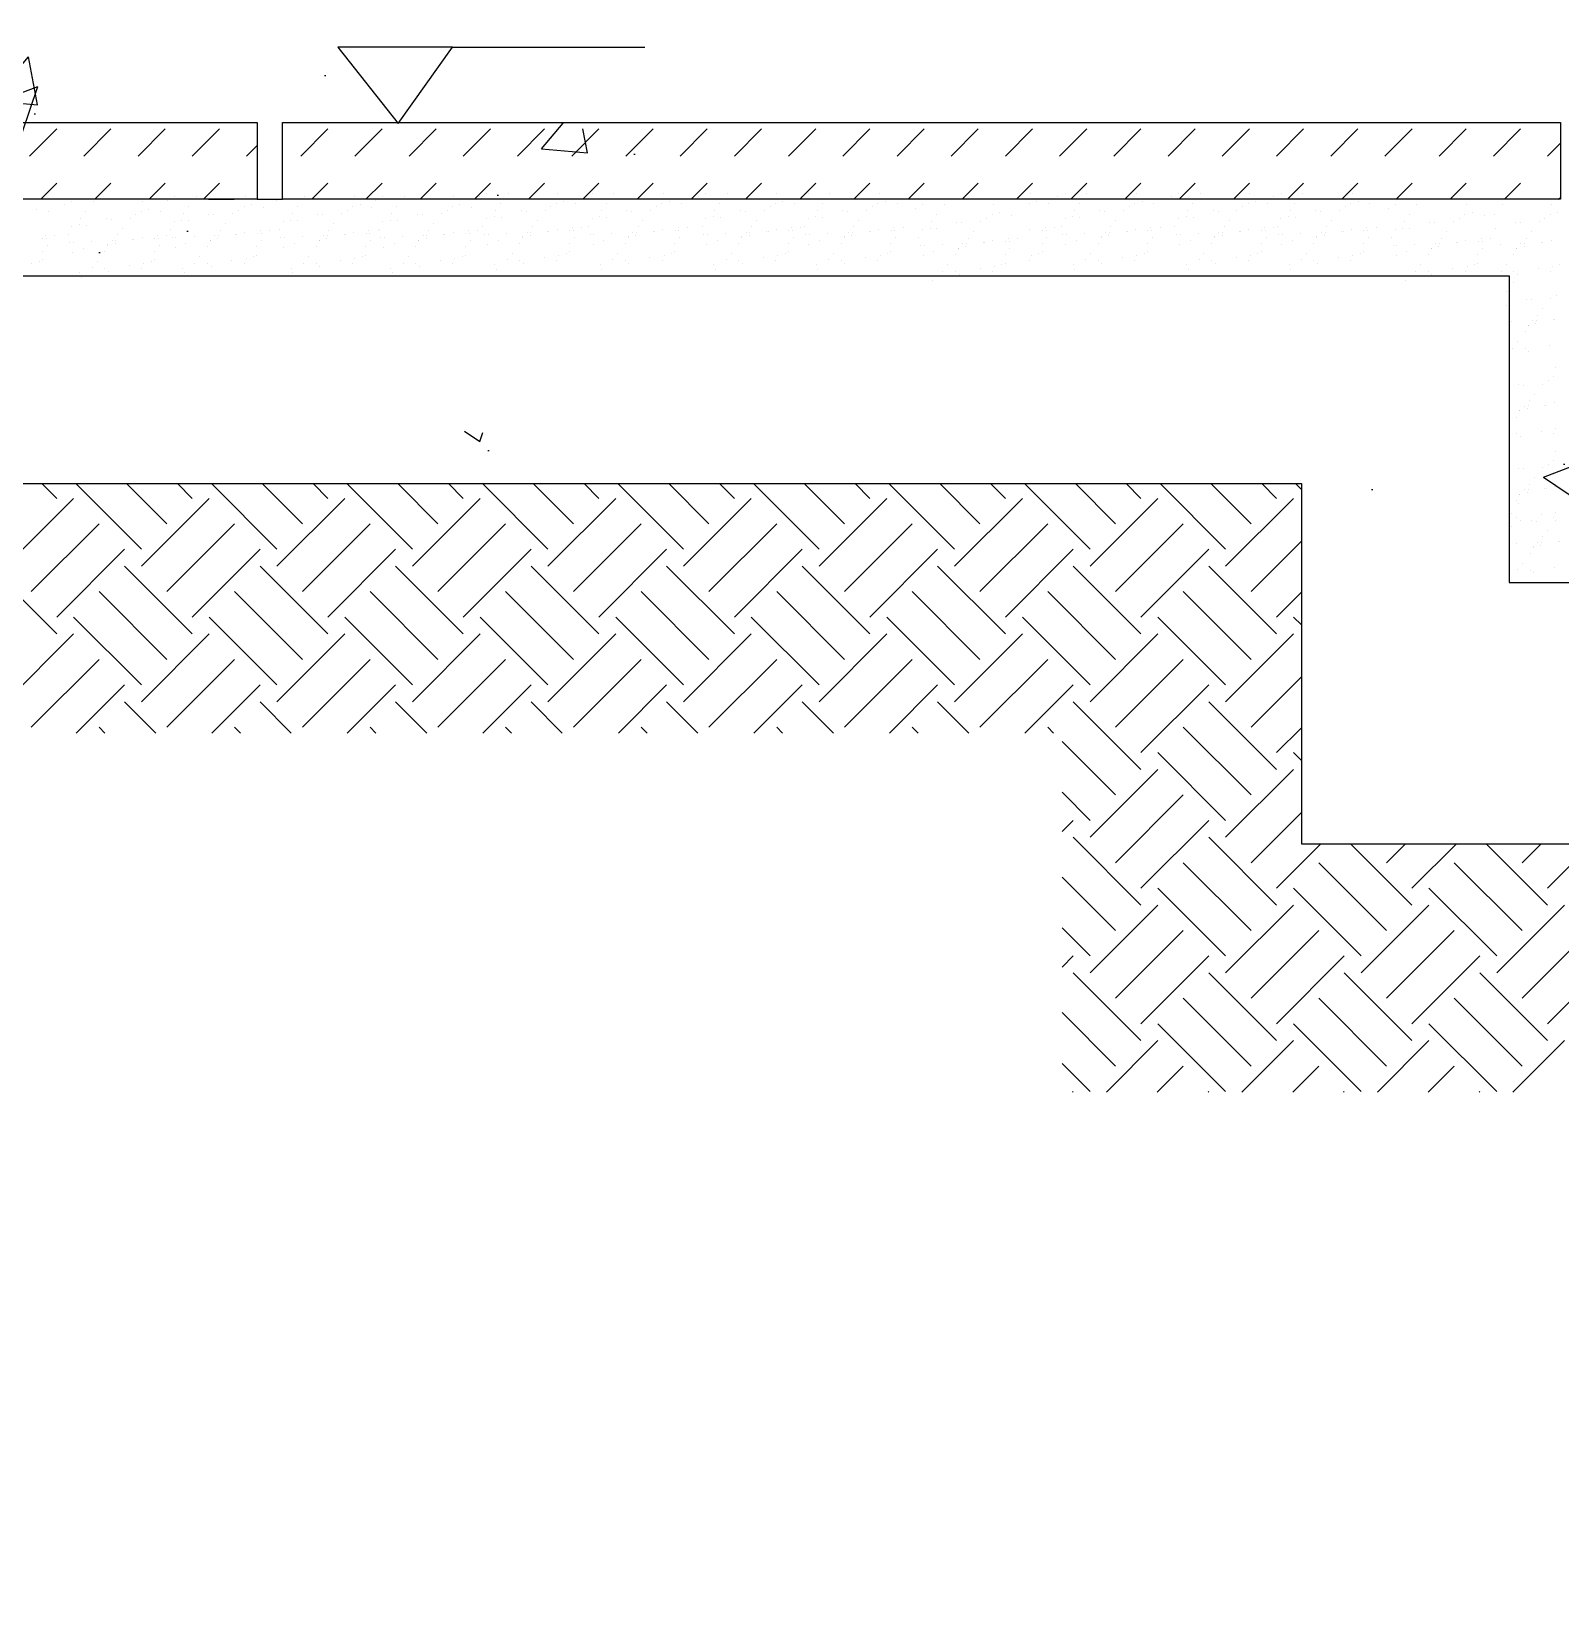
# Model space of a CAD drawing. Extents: x -5157 to -787, y -1161 to 1757.
# Drawn here: x -2744 to -2146, y -364 to 248 of the extents above; entities that cross this region are included whole.
import ezdxf

# ---------------------------------------------------------------- set-up
doc = ezdxf.new("R2010")
doc.units = 0
doc.header["$MEASUREMENT"] = 0
doc.layers.get('0').update_dxf_attribs({"linetype": 'CONTINUOUS'})
doc.layers.add('LEVEL', color=50, linetype='CONTINUOUS')
doc.layers.add('STAIR', color=140, linetype='CONTINUOUS')
pattern_1 = [(45, (-4696.673, 390.117), (2e-15, 21.2132), [15, -15])]

msp = doc.modelspace()

# ---------------------------------------------------------------- hatches: boundary and pattern name
at = {"layer": 'STAIR'}
h = msp.add_hatch(dxfattribs=at)
h.set_pattern_fill('AR-CONC', color=256, scale=30, style=0)
h.set_pattern_definition([(50, (-4696.67, 390.12), (215.178, -18.826), [22.5, -247.5]), (355, (-4696.67, 390.12), (-41.625, 225.658), [18, -198]), (100.4514, (-4678.74, 388.55), (173.553, 206.832), [19.122, -210.343]), (46.184, (-4696.67, 450.12), (320.172, -49.656), [33.75, -371.25]), (96.636, (-4670, 445.98), (280.4, 292.235), [28.683, -315.514]), (351.184, (-4696.67, 450.12), (280.399, 292.236), [27, -297]), (21, (-4666.67, 435.12), (179.072, -120.786), [22.5, -247.5]), (326, (-4666.67, 435.12), (72.995, 217.545), [18, -198]), (71.4514, (-4651.75, 425.05), (252.067, 96.759), [19.122, -210.343]), (37.5, (-4696.67, 390.12), (3.648, 99.8682), [0, -195.6, 0, -201, 0, -198.75]), (7.5, (-4696.67, 390.12), (78.921, 118.3235), [0, -114.6, 0, -191.1, 0, -75.75]), (327.5, (-4763.57, 390.12), (160.1467, -6.7665), [0, -75, 0, -234, 0, -310.5]), (317.5, (-4793.57, 390.12), (174.956, 30.0315), [0, -97.5, 0, -155.4, 0, -220.5])])
edge = h.paths.add_edge_path()
edge.add_line((-4878.66, 662.34), (-4678.66, 662.34))
edge.add_line((-4878.66, 752.34), (-4878.66, 662.34))
edge.add_line((-4878.66, 752.34), (-4398.66, 752.34))
edge.add_line((-4678.66, 662.34), (-3588.97, 71.06))
edge.add_line((-4396.07, 782.34), (-4396.07, 632.34))
edge.add_line((-4396.07, 632.34), (-4146.07, 632.34))
edge.add_line((-4146.07, 632.34), (-4146.07, 482.34))
edge.add_line((-4146.07, 482.34), (-3846.07, 482.34))
edge.add_line((-3846.07, 482.34), (-3846.07, 332.34))
edge.add_line((-3846.07, 332.34), (-3546.07, 332.34))
edge.add_line((-3546.07, 332.34), (-3546.07, 152.34))
edge.add_line((-3588.97, 71.06), (-2247.41, 71.06))
edge.add_line((-3546.07, 152.34), (-2166.07, 152.34))
edge.add_line((-2247.41, 71.06), (-2247.41, -69.79))
edge.add_line((-2166.07, 152.34), (-2166.07, 32.34))
edge.add_line((-2166.07, 32.34), (-1716.07, 32.34))
edge.add_line((-2247.41, -69.79), (-2102.81, -69.79))
edge.add_line((-2102.81, -69.79), (-1457.23, -364.35))
edge.add_line((-1716.07, 32.34), (-1716.07, -117.66))
edge.add_line((-1716.07, -117.66), (-1416.07, -117.66))
edge.add_line((-1416.07, -117.66), (-1416.07, -287.66))
edge.add_line((-1416.07, -287.66), (-813.4, -287.66))
edge.add_line((-1457.23, -364.35), (-809.25, -364.35))
edge.add_line((-809.25, -364.35), (-813.4, -287.66))
h = msp.add_hatch(dxfattribs=at)
h.set_pattern_fill('DASH', color=256, scale=120, angle=45, style=0)
h.set_pattern_definition(pattern_1)
h.paths.add_polyline_path([(-3156.07, 212.34), (-2656.07, 212.34), (-2656.07, 182.34), (-3156.07, 182.34)])
h = msp.add_hatch(dxfattribs=at)
h.set_pattern_fill('DASH', color=256, scale=120, angle=45, style=0)
h.set_pattern_definition(pattern_1)
h.paths.add_polyline_path([(-2646.07, 212.34), (-2146.07, 212.34), (-2146.07, 182.34), (-2646.07, 182.34)])

# ---------------------------------------------------------------- linework, layer by layer
at = {"color": 40, "linetype": 'BYBLOCK'}
msp.add_line((-2579.61, 241.77), (-2504.27, 241.77), dxfattribs=at)
for p, q in [((-2675.06, 182.34), (-2665.06, 182.34)), ((-2656.07, 182.34), (-2666.07, 182.34))]:
    msp.add_line(p, q)
msp.add_lwpolyline([(-2579.61, 241.77), (-2624.41, 241.77), (-2600.88, 212)], close=True, dxfattribs=at)
at = {"layer": 'LEVEL'}
for p, q in [((-3156.07, 212.34), (-2656.07, 212.34)), ((-2656.07, 212.34), (-2656.07, 182.34)), ((-2646.07, 182.34), (-2646.07, 212.34)), ((-2646.07, 212.34), (-2146.07, 212.34)), ((-2146.07, 212.34), (-2146.07, 182.34)), ((-2656.07, 182.34), (-3156.07, 182.34)), ((-2656.07, 182.34), (-2646.07, 182.34)), ((-2146.07, 182.34), (-2646.07, 182.34)), ((-3546.07, 152.34), (-2166.07, 152.34)), ((-2166.07, 152.34), (-2166.07, 32.34)), ((-3588.97, 71.06), (-2247.41, 71.06)), ((-2247.41, 71.06), (-2247.41, -69.79)), ((-2166.07, 32.34), (-1716.07, 32.34)), ((-2247.41, -69.79), (-2102.81, -69.79))]:
    msp.add_line(p, q, dxfattribs=at)
at = {"layer": 'STAIR'}
for p, q in [((-2566.14, 184.75), (-2566.14, 184.75)), ((-2557.73, 184.48), (-2557.73, 184.48)), ((-2538.34, 184.45), (-2538.34, 184.45)), ((-2524.84, 184.75), (-2524.84, 184.75)), ((-2516.43, 184.48), (-2516.43, 184.48)), ((-2497.04, 184.45), (-2497.04, 184.45)), ((-2480.4, 184.75), (-2480.4, 184.75)), ((-2472, 184.48), (-2472, 184.48)), ((-2452.61, 184.45), (-2452.61, 184.45)), ((-2440.35, 184.75), (-2440.35, 184.75)), ((-2431.94, 184.48), (-2431.94, 184.48)), ((-2412.56, 184.45), (-2412.56, 184.45)), ((-2353.33, 184.45), (-2353.33, 184.45)), ((-2339.83, 184.75), (-2339.83, 184.75)), ((-2331.42, 184.48), (-2331.42, 184.48)), ((-2312.03, 184.45), (-2312.03, 184.45)), ((-2295.39, 184.75), (-2295.39, 184.75)), ((-2286.99, 184.48), (-2286.99, 184.48)), ((-2267.6, 184.45), (-2267.6, 184.45)), ((-2255.34, 184.75), (-2255.34, 184.75)), ((-2246.93, 184.48), (-2246.93, 184.48)), ((-2227.55, 184.45), (-2227.55, 184.45)), ((-2742.2, 178.35), (-2742.2, 178.35)), ((-2731.37, 180.14), (-2731.37, 180.14)), ((-2728.53, 181.62), (-2728.53, 181.62)), ((-2720.12, 181.36), (-2720.12, 181.36)), ((-2701.33, 177.7), (-2701.33, 177.7)), ((-2700.73, 181.32), (-2700.73, 181.32)), ((-2698.4, 178.35), (-2698.4, 178.35)), ((-2691.19, 182.01), (-2691.19, 182.01)), ((-2688.35, 183.5), (-2688.35, 183.5)), ((-2682.94, 179.33), (-2682.94, 179.33)), ((-2679.94, 183.23), (-2679.94, 183.23)), ((-2663.26, 178.07), (-2663.26, 178.07)), ((-2661.15, 179.57), (-2661.15, 179.57)), ((-2660.56, 183.2), (-2660.56, 183.2)), ((-2658.22, 180.22), (-2658.22, 180.22)), ((-2653.63, 179.2), (-2653.63, 179.2)), ((-2648.64, 182.01), (-2648.64, 182.01)), ((-2645.8, 183.5), (-2645.8, 183.5)), ((-2640.38, 179.33), (-2640.38, 179.33)), ((-2637.39, 183.23), (-2637.39, 183.23)), ((-2620.71, 178.07), (-2620.71, 178.07)), ((-2618.6, 179.57), (-2618.6, 179.57)), ((-2618, 183.2), (-2618, 183.2)), ((-2615.67, 180.22), (-2615.67, 180.22)), ((-2611.08, 179.2), (-2611.08, 179.2)), ((-2609.65, 182.01), (-2609.65, 182.01)), ((-2606.81, 183.5), (-2606.81, 183.5)), ((-2601.4, 179.33), (-2601.4, 179.33)), ((-2598.4, 183.23), (-2598.4, 183.23)), ((-2581.72, 178.07), (-2581.72, 178.07)), ((-2579.61, 179.57), (-2579.61, 179.57)), ((-2579.02, 183.2), (-2579.02, 183.2)), ((-2576.68, 180.22), (-2576.68, 180.22)), ((-2572.09, 179.2), (-2572.09, 179.2)), ((-2568.98, 183.26), (-2568.98, 183.26)), ((-2562.64, 178.08), (-2562.64, 178.08)), ((-2560.72, 180.58), (-2560.72, 180.58)), ((-2552.7, 177.77), (-2552.7, 177.77)), ((-2543.35, 177.93), (-2543.35, 177.93)), ((-2541.05, 179.32), (-2541.05, 179.32)), ((-2538.94, 180.82), (-2538.94, 180.82)), ((-2536.01, 181.47), (-2536.01, 181.47)), ((-2531.42, 180.46), (-2531.42, 180.46)), ((-2527.68, 183.26), (-2527.68, 183.26)), ((-2521.34, 178.08), (-2521.34, 178.08)), ((-2519.42, 180.58), (-2519.42, 180.58)), ((-2511.4, 177.77), (-2511.4, 177.77)), ((-2502.04, 177.93), (-2502.04, 177.93)), ((-2499.75, 179.32), (-2499.75, 179.32)), ((-2497.63, 180.82), (-2497.63, 180.82)), ((-2494.7, 181.47), (-2494.7, 181.47)), ((-2490.11, 180.46), (-2490.11, 180.46)), ((-2483.24, 183.26), (-2483.24, 183.26)), ((-2476.91, 178.08), (-2476.91, 178.08)), ((-2474.99, 180.58), (-2474.99, 180.58)), ((-2466.97, 177.77), (-2466.97, 177.77)), ((-2457.61, 177.93), (-2457.61, 177.93)), ((-2455.31, 179.32), (-2455.31, 179.32)), ((-2453.2, 180.82), (-2453.2, 180.82)), ((-2450.27, 181.47), (-2450.27, 181.47)), ((-2445.68, 180.46), (-2445.68, 180.46)), ((-2443.19, 183.26), (-2443.19, 183.26)), ((-2436.86, 178.08), (-2436.86, 178.08)), ((-2434.94, 180.58), (-2434.94, 180.58)), ((-2426.92, 177.77), (-2426.92, 177.77)), ((-2417.56, 177.93), (-2417.56, 177.93)), ((-2415.26, 179.32), (-2415.26, 179.32)), ((-2413.15, 180.82), (-2413.15, 180.82)), ((-2410.22, 181.47), (-2410.22, 181.47)), ((-2405.63, 180.46), (-2405.63, 180.46)), ((-2398.45, 178.89), (-2398.45, 178.89)), ((-2395.61, 180.37), (-2395.61, 180.37)), ((-2387.2, 180.11), (-2387.2, 180.11)), ((-2367.82, 180.07), (-2367.82, 180.07)), ((-2353.93, 180.82), (-2353.93, 180.82)), ((-2351, 181.47), (-2351, 181.47)), ((-2346.41, 180.46), (-2346.41, 180.46)), ((-2342.67, 183.26), (-2342.67, 183.26)), ((-2336.33, 178.08), (-2336.33, 178.08)), ((-2334.41, 180.58), (-2334.41, 180.58)), ((-2326.39, 177.77), (-2326.39, 177.77)), ((-2317.04, 177.93), (-2317.04, 177.93)), ((-2314.74, 179.32), (-2314.74, 179.32)), ((-2312.62, 180.82), (-2312.62, 180.82)), ((-2309.69, 181.47), (-2309.69, 181.47)), ((-2305.1, 180.46), (-2305.1, 180.46)), ((-2298.23, 183.26), (-2298.23, 183.26)), ((-2291.9, 178.08), (-2291.9, 178.08)), ((-2289.98, 180.58), (-2289.98, 180.58)), ((-2281.96, 177.77), (-2281.96, 177.77)), ((-2272.6, 177.93), (-2272.6, 177.93)), ((-2270.3, 179.32), (-2270.3, 179.32)), ((-2268.19, 180.82), (-2268.19, 180.82)), ((-2265.26, 181.47), (-2265.26, 181.47)), ((-2260.67, 180.46), (-2260.67, 180.46)), ((-2258.18, 183.26), (-2258.18, 183.26)), ((-2251.85, 178.08), (-2251.85, 178.08)), ((-2249.93, 180.58), (-2249.93, 180.58)), ((-2241.91, 177.77), (-2241.91, 177.77)), ((-2232.55, 177.93), (-2232.55, 177.93)), ((-2230.25, 179.32), (-2230.25, 179.32)), ((-2228.14, 180.82), (-2228.14, 180.82)), ((-2225.21, 181.47), (-2225.21, 181.47)), ((-2220.62, 180.46), (-2220.62, 180.46)), ((-2213.44, 178.89), (-2213.44, 178.89)), ((-2210.6, 180.37), (-2210.6, 180.37)), ((-2202.19, 180.11), (-2202.19, 180.11)), ((-2182.81, 180.07), (-2182.81, 180.07)), ((-2168.79, 180.11), (-2168.79, 180.11)), ((-2149.4, 180.07), (-2149.4, 180.07)), ((-2737.61, 177.33), (-2737.61, 177.33)), ((-2728.56, 171.66), (-2728.56, 171.66)), ((-2725.64, 172.31), (-2725.64, 172.31)), ((-2725.03, 174.96), (-2725.03, 174.96)), ((-2723.11, 177.45), (-2723.11, 177.45)), ((-2722.93, 172.23), (-2722.93, 172.23)), ((-2715.09, 174.64), (-2715.09, 174.64)), ((-2713.15, 174.44), (-2713.15, 174.44)), ((-2705.74, 174.8), (-2705.74, 174.8)), ((-2703.44, 176.19), (-2703.44, 176.19)), ((-2693.8, 177.33), (-2693.8, 177.33)), ((-2688.39, 173.53), (-2688.39, 173.53)), ((-2685.46, 174.18), (-2685.46, 174.18)), ((-2684.86, 176.83), (-2684.86, 176.83)), ((-2682.75, 174.11), (-2682.75, 174.11)), ((-2674.92, 176.52), (-2674.92, 176.52)), ((-2672.98, 176.31), (-2672.98, 176.31)), ((-2668.56, 172.77), (-2668.56, 172.77)), ((-2665.56, 176.68), (-2665.56, 176.68)), ((-2645.84, 173.53), (-2645.84, 173.53)), ((-2642.91, 174.18), (-2642.91, 174.18)), ((-2642.3, 176.83), (-2642.3, 176.83)), ((-2640.2, 174.11), (-2640.2, 174.11)), ((-2632.36, 176.52), (-2632.36, 176.52)), ((-2630.42, 176.31), (-2630.42, 176.31)), ((-2626, 172.77), (-2626, 172.77)), ((-2623.01, 176.68), (-2623.01, 176.68)), ((-2606.85, 173.53), (-2606.85, 173.53)), ((-2603.92, 174.18), (-2603.92, 174.18)), ((-2603.32, 176.83), (-2603.32, 176.83)), ((-2601.21, 174.11), (-2601.21, 174.11)), ((-2593.38, 176.52), (-2593.38, 176.52)), ((-2591.44, 176.31), (-2591.44, 176.31)), ((-2587.02, 172.77), (-2587.02, 172.77)), ((-2584.02, 176.68), (-2584.02, 176.68)), ((-2567.65, 171.56), (-2567.65, 171.56)), ((-2566.17, 174.78), (-2566.17, 174.78)), ((-2563.25, 175.43), (-2563.25, 175.43)), ((-2560.54, 175.36), (-2560.54, 175.36)), ((-2550.76, 177.56), (-2550.76, 177.56)), ((-2548.26, 171.52), (-2548.26, 171.52)), ((-2546.34, 174.02), (-2546.34, 174.02)), ((-2526.34, 171.56), (-2526.34, 171.56)), ((-2524.87, 174.78), (-2524.87, 174.78)), ((-2521.94, 175.43), (-2521.94, 175.43)), ((-2519.23, 175.36), (-2519.23, 175.36)), ((-2509.46, 177.56), (-2509.46, 177.56)), ((-2506.96, 171.52), (-2506.96, 171.52)), ((-2505.04, 174.02), (-2505.04, 174.02)), ((-2481.91, 171.56), (-2481.91, 171.56)), ((-2480.44, 174.78), (-2480.44, 174.78)), ((-2477.51, 175.43), (-2477.51, 175.43)), ((-2474.8, 175.36), (-2474.8, 175.36)), ((-2465.03, 177.56), (-2465.03, 177.56)), ((-2462.53, 171.52), (-2462.53, 171.52)), ((-2460.61, 174.02), (-2460.61, 174.02)), ((-2441.86, 171.56), (-2441.86, 171.56)), ((-2440.39, 174.78), (-2440.39, 174.78)), ((-2437.46, 175.43), (-2437.46, 175.43)), ((-2434.75, 175.36), (-2434.75, 175.36)), ((-2424.98, 177.56), (-2424.98, 177.56)), ((-2422.48, 171.52), (-2422.48, 171.52)), ((-2420.56, 174.02), (-2420.56, 174.02)), ((-2392.12, 173.7), (-2392.12, 173.7)), ((-2390.2, 176.2), (-2390.2, 176.2)), ((-2382.18, 173.39), (-2382.18, 173.39)), ((-2380.24, 173.18), (-2380.24, 173.18)), ((-2372.82, 173.55), (-2372.82, 173.55)), ((-2370.52, 174.94), (-2370.52, 174.94)), ((-2368.41, 176.45), (-2368.41, 176.45)), ((-2365.48, 177.1), (-2365.48, 177.1)), ((-2360.89, 176.08), (-2360.89, 176.08)), ((-2341.33, 171.56), (-2341.33, 171.56)), ((-2339.86, 174.78), (-2339.86, 174.78)), ((-2336.93, 175.43), (-2336.93, 175.43)), ((-2334.22, 175.36), (-2334.22, 175.36)), ((-2324.45, 177.56), (-2324.45, 177.56)), ((-2321.95, 171.52), (-2321.95, 171.52)), ((-2320.03, 174.02), (-2320.03, 174.02)), ((-2296.9, 171.56), (-2296.9, 171.56)), ((-2295.43, 174.78), (-2295.43, 174.78)), ((-2292.5, 175.43), (-2292.5, 175.43)), ((-2289.79, 175.36), (-2289.79, 175.36)), ((-2280.02, 177.56), (-2280.02, 177.56)), ((-2277.52, 171.52), (-2277.52, 171.52)), ((-2275.6, 174.02), (-2275.6, 174.02)), ((-2256.85, 171.56), (-2256.85, 171.56)), ((-2255.38, 174.78), (-2255.38, 174.78)), ((-2252.45, 175.43), (-2252.45, 175.43)), ((-2249.74, 175.36), (-2249.74, 175.36)), ((-2239.97, 177.56), (-2239.97, 177.56)), ((-2237.47, 171.52), (-2237.47, 171.52)), ((-2235.55, 174.02), (-2235.55, 174.02)), ((-2207.11, 173.7), (-2207.11, 173.7)), ((-2205.19, 176.2), (-2205.19, 176.2)), ((-2197.17, 173.39), (-2197.17, 173.39)), ((-2195.23, 173.18), (-2195.23, 173.18)), ((-2187.81, 173.55), (-2187.81, 173.55)), ((-2185.51, 174.94), (-2185.51, 174.94)), ((-2183.4, 176.45), (-2183.4, 176.45)), ((-2180.47, 177.1), (-2180.47, 177.1)), ((-2175.88, 176.08), (-2175.88, 176.08)), ((-2171.78, 176.2), (-2171.78, 176.2)), ((-2163.76, 173.39), (-2163.76, 173.39)), ((-2161.82, 173.18), (-2161.82, 173.18)), ((-2154.41, 173.55), (-2154.41, 173.55)), ((-2152.11, 174.94), (-2152.11, 174.94)), ((-2150, 176.45), (-2150, 176.45)), ((-2147.07, 177.1), (-2147.07, 177.1)), ((-2739.94, 166.95), (-2739.94, 166.95)), ((-2738.8, 168.29), (-2738.8, 168.29)), ((-2738.44, 167.02), (-2738.44, 167.02)), ((-2735.16, 168.24), (-2735.16, 168.24)), ((-2730.03, 168.43), (-2730.03, 168.43)), ((-2729.47, 165.5), (-2729.47, 165.5)), ((-2727.97, 165.56), (-2727.97, 165.56)), ((-2720.89, 165.87), (-2720.89, 165.87)), ((-2712.8, 166.23), (-2712.8, 166.23)), ((-2711.3, 166.29), (-2711.3, 166.29)), ((-2710.65, 168.4), (-2710.65, 168.4)), ((-2708.73, 170.9), (-2708.73, 170.9)), ((-2704.71, 166.53), (-2704.71, 166.53)), ((-2704.23, 166.6), (-2704.23, 166.6)), ((-2701.04, 167.45), (-2701.04, 167.45)), ((-2696.14, 166.95), (-2696.14, 166.95)), ((-2695, 168.29), (-2695, 168.29)), ((-2694.64, 167.02), (-2694.64, 167.02)), ((-2691.36, 168.24), (-2691.36, 168.24)), ((-2689.86, 170.31), (-2689.86, 170.31)), ((-2689.29, 167.37), (-2689.29, 167.37)), ((-2687.79, 167.44), (-2687.79, 167.44)), ((-2680.72, 167.75), (-2680.72, 167.75)), ((-2674.34, 166.34), (-2674.34, 166.34)), ((-2674.31, 166.2), (-2674.31, 166.2)), ((-2672.63, 168.1), (-2672.63, 168.1)), ((-2671.41, 166.99), (-2671.41, 166.99)), ((-2671.13, 168.17), (-2671.13, 168.17)), ((-2670.47, 170.27), (-2670.47, 170.27)), ((-2664.54, 168.4), (-2664.54, 168.4)), ((-2664.05, 168.48), (-2664.05, 168.48)), ((-2660.87, 169.32), (-2660.87, 169.32)), ((-2655.96, 168.83), (-2655.96, 168.83)), ((-2654.82, 170.16), (-2654.82, 170.16)), ((-2654.46, 168.89), (-2654.46, 168.89)), ((-2654.18, 166.21), (-2654.18, 166.21)), ((-2651.18, 170.12), (-2651.18, 170.12)), ((-2647.31, 170.31), (-2647.31, 170.31)), ((-2646.74, 167.37), (-2646.74, 167.37)), ((-2645.24, 167.44), (-2645.24, 167.44)), ((-2638.17, 167.75), (-2638.17, 167.75)), ((-2631.79, 166.34), (-2631.79, 166.34)), ((-2631.76, 166.2), (-2631.76, 166.2)), ((-2630.07, 168.1), (-2630.07, 168.1)), ((-2628.86, 166.99), (-2628.86, 166.99)), ((-2628.57, 168.17), (-2628.57, 168.17)), ((-2627.92, 170.27), (-2627.92, 170.27)), ((-2621.98, 168.4), (-2621.98, 168.4)), ((-2621.5, 168.48), (-2621.5, 168.48)), ((-2618.31, 169.32), (-2618.31, 169.32)), ((-2613.41, 168.83), (-2613.41, 168.83)), ((-2612.27, 170.16), (-2612.27, 170.16)), ((-2611.91, 168.89), (-2611.91, 168.89)), ((-2611.62, 166.21), (-2611.62, 166.21)), ((-2608.63, 170.12), (-2608.63, 170.12)), ((-2608.32, 170.31), (-2608.32, 170.31)), ((-2607.75, 167.37), (-2607.75, 167.37)), ((-2606.25, 167.44), (-2606.25, 167.44)), ((-2599.18, 167.75), (-2599.18, 167.75)), ((-2592.8, 166.34), (-2592.8, 166.34)), ((-2592.77, 166.2), (-2592.77, 166.2)), ((-2591.09, 168.1), (-2591.09, 168.1)), ((-2589.87, 166.99), (-2589.87, 166.99)), ((-2589.59, 168.17), (-2589.59, 168.17)), ((-2588.94, 170.27), (-2588.94, 170.27)), ((-2583, 168.4), (-2583, 168.4)), ((-2582.52, 168.48), (-2582.52, 168.48)), ((-2579.33, 169.32), (-2579.33, 169.32)), ((-2574.42, 168.83), (-2574.42, 168.83)), ((-2573.28, 170.16), (-2573.28, 170.16)), ((-2572.93, 168.89), (-2572.93, 168.89)), ((-2572.64, 166.21), (-2572.64, 166.21)), ((-2569.64, 170.12), (-2569.64, 170.12)), ((-2567.08, 168.62), (-2567.08, 168.62)), ((-2565.58, 168.69), (-2565.58, 168.69)), ((-2561.73, 166.31), (-2561.73, 166.31)), ((-2558.5, 169), (-2558.5, 169)), ((-2552.12, 167.59), (-2552.12, 167.59)), ((-2552.09, 167.45), (-2552.09, 167.45)), ((-2550.41, 169.35), (-2550.41, 169.35)), ((-2549.19, 168.24), (-2549.19, 168.24)), ((-2548.91, 169.42), (-2548.91, 169.42)), ((-2542.32, 169.65), (-2542.32, 169.65)), ((-2541.84, 169.73), (-2541.84, 169.73)), ((-2538.65, 170.57), (-2538.65, 170.57)), ((-2533.75, 170.08), (-2533.75, 170.08)), ((-2532.61, 171.41), (-2532.61, 171.41)), ((-2532.25, 170.15), (-2532.25, 170.15)), ((-2531.96, 167.46), (-2531.96, 167.46)), ((-2528.97, 171.37), (-2528.97, 171.37)), ((-2525.77, 168.62), (-2525.77, 168.62)), ((-2524.28, 168.69), (-2524.28, 168.69)), ((-2520.42, 166.31), (-2520.42, 166.31)), ((-2517.2, 169), (-2517.2, 169)), ((-2510.82, 167.59), (-2510.82, 167.59)), ((-2510.79, 167.45), (-2510.79, 167.45)), ((-2509.11, 169.35), (-2509.11, 169.35)), ((-2507.89, 168.24), (-2507.89, 168.24)), ((-2507.61, 169.42), (-2507.61, 169.42)), ((-2501.02, 169.65), (-2501.02, 169.65)), ((-2500.54, 169.73), (-2500.54, 169.73)), ((-2497.35, 170.57), (-2497.35, 170.57)), ((-2492.45, 170.08), (-2492.45, 170.08)), ((-2491.3, 171.41), (-2491.3, 171.41)), ((-2490.95, 170.15), (-2490.95, 170.15)), ((-2490.66, 167.46), (-2490.66, 167.46)), ((-2487.66, 171.37), (-2487.66, 171.37)), ((-2481.34, 168.62), (-2481.34, 168.62)), ((-2479.84, 168.69), (-2479.84, 168.69)), ((-2475.99, 166.31), (-2475.99, 166.31)), ((-2472.77, 169), (-2472.77, 169)), ((-2466.39, 167.59), (-2466.39, 167.59)), ((-2466.36, 167.45), (-2466.36, 167.45)), ((-2464.68, 169.35), (-2464.68, 169.35)), ((-2463.46, 168.24), (-2463.46, 168.24)), ((-2463.18, 169.42), (-2463.18, 169.42)), ((-2456.59, 169.65), (-2456.59, 169.65)), ((-2456.11, 169.73), (-2456.11, 169.73)), ((-2452.92, 170.57), (-2452.92, 170.57)), ((-2448.01, 170.08), (-2448.01, 170.08)), ((-2446.87, 171.41), (-2446.87, 171.41)), ((-2446.52, 170.15), (-2446.52, 170.15)), ((-2446.23, 167.46), (-2446.23, 167.46)), ((-2443.23, 171.37), (-2443.23, 171.37)), ((-2441.29, 168.62), (-2441.29, 168.62)), ((-2439.79, 168.69), (-2439.79, 168.69)), ((-2435.94, 166.31), (-2435.94, 166.31)), ((-2432.72, 169), (-2432.72, 169)), ((-2426.34, 167.59), (-2426.34, 167.59)), ((-2426.31, 167.45), (-2426.31, 167.45)), ((-2424.63, 169.35), (-2424.63, 169.35)), ((-2423.41, 168.24), (-2423.41, 168.24)), ((-2423.13, 169.42), (-2423.13, 169.42)), ((-2416.54, 169.65), (-2416.54, 169.65)), ((-2416.06, 169.73), (-2416.06, 169.73)), ((-2412.87, 170.57), (-2412.87, 170.57)), ((-2407.96, 170.08), (-2407.96, 170.08)), ((-2406.82, 171.41), (-2406.82, 171.41)), ((-2406.47, 170.15), (-2406.47, 170.15)), ((-2406.18, 167.46), (-2406.18, 167.46)), ((-2403.18, 171.37), (-2403.18, 171.37)), ((-2397.12, 167.18), (-2397.12, 167.18)), ((-2395.65, 170.41), (-2395.65, 170.41)), ((-2392.72, 171.06), (-2392.72, 171.06)), ((-2390.01, 170.98), (-2390.01, 170.98)), ((-2377.73, 167.15), (-2377.73, 167.15)), ((-2375.82, 169.65), (-2375.82, 169.65)), ((-2371.31, 165.35), (-2371.31, 165.35)), ((-2368.13, 166.2), (-2368.13, 166.2)), ((-2363.22, 165.7), (-2363.22, 165.7)), ((-2362.08, 167.04), (-2362.08, 167.04)), ((-2361.72, 165.77), (-2361.72, 165.77)), ((-2358.44, 166.99), (-2358.44, 166.99)), ((-2353.64, 170.57), (-2353.64, 170.57)), ((-2348.74, 170.08), (-2348.74, 170.08)), ((-2347.6, 171.41), (-2347.6, 171.41)), ((-2347.24, 170.15), (-2347.24, 170.15)), ((-2346.95, 167.46), (-2346.95, 167.46)), ((-2343.96, 171.37), (-2343.96, 171.37)), ((-2340.76, 168.62), (-2340.76, 168.62)), ((-2339.27, 168.69), (-2339.27, 168.69)), ((-2335.41, 166.31), (-2335.41, 166.31)), ((-2332.19, 169), (-2332.19, 169)), ((-2325.81, 167.59), (-2325.81, 167.59)), ((-2325.78, 167.45), (-2325.78, 167.45)), ((-2324.1, 169.35), (-2324.1, 169.35)), ((-2322.88, 168.24), (-2322.88, 168.24)), ((-2322.6, 169.42), (-2322.6, 169.42)), ((-2316.01, 169.65), (-2316.01, 169.65)), ((-2315.53, 169.73), (-2315.53, 169.73)), ((-2312.34, 170.57), (-2312.34, 170.57)), ((-2307.44, 170.08), (-2307.44, 170.08)), ((-2306.29, 171.41), (-2306.29, 171.41)), ((-2305.94, 170.15), (-2305.94, 170.15)), ((-2305.65, 167.46), (-2305.65, 167.46)), ((-2302.65, 171.37), (-2302.65, 171.37)), ((-2296.33, 168.62), (-2296.33, 168.62)), ((-2294.83, 168.69), (-2294.83, 168.69)), ((-2290.98, 166.31), (-2290.98, 166.31)), ((-2287.76, 169), (-2287.76, 169)), ((-2281.38, 167.59), (-2281.38, 167.59)), ((-2281.35, 167.45), (-2281.35, 167.45)), ((-2279.67, 169.35), (-2279.67, 169.35)), ((-2278.45, 168.24), (-2278.45, 168.24)), ((-2278.17, 169.42), (-2278.17, 169.42)), ((-2271.58, 169.65), (-2271.58, 169.65)), ((-2271.1, 169.73), (-2271.1, 169.73)), ((-2267.91, 170.57), (-2267.91, 170.57)), ((-2263, 170.08), (-2263, 170.08)), ((-2261.86, 171.41), (-2261.86, 171.41)), ((-2261.51, 170.15), (-2261.51, 170.15)), ((-2261.22, 167.46), (-2261.22, 167.46)), ((-2258.22, 171.37), (-2258.22, 171.37)), ((-2256.28, 168.62), (-2256.28, 168.62)), ((-2254.78, 168.69), (-2254.78, 168.69)), ((-2250.93, 166.31), (-2250.93, 166.31)), ((-2247.71, 169), (-2247.71, 169)), ((-2241.33, 167.59), (-2241.33, 167.59)), ((-2241.3, 167.45), (-2241.3, 167.45)), ((-2239.62, 169.35), (-2239.62, 169.35)), ((-2238.4, 168.24), (-2238.4, 168.24)), ((-2238.12, 169.42), (-2238.12, 169.42)), ((-2231.53, 169.65), (-2231.53, 169.65)), ((-2231.05, 169.73), (-2231.05, 169.73)), ((-2227.86, 170.57), (-2227.86, 170.57)), ((-2222.95, 170.08), (-2222.95, 170.08)), ((-2221.81, 171.41), (-2221.81, 171.41)), ((-2221.46, 170.15), (-2221.46, 170.15)), ((-2221.17, 167.46), (-2221.17, 167.46)), ((-2218.17, 171.37), (-2218.17, 171.37)), ((-2212.11, 167.18), (-2212.11, 167.18)), ((-2210.64, 170.41), (-2210.64, 170.41)), ((-2207.71, 171.06), (-2207.71, 171.06)), ((-2205, 170.98), (-2205, 170.98)), ((-2192.73, 167.15), (-2192.73, 167.15)), ((-2190.81, 169.65), (-2190.81, 169.65)), ((-2186.31, 165.35), (-2186.31, 165.35)), ((-2183.12, 166.2), (-2183.12, 166.2)), ((-2178.21, 165.7), (-2178.21, 165.7)), ((-2177.07, 167.04), (-2177.07, 167.04)), ((-2176.71, 165.77), (-2176.71, 165.77)), ((-2173.43, 166.99), (-2173.43, 166.99)), ((-2171.6, 170.98), (-2171.6, 170.98)), ((-2159.32, 167.15), (-2159.32, 167.15)), ((-2157.4, 169.65), (-2157.4, 169.65)), ((-2152.9, 165.35), (-2152.9, 165.35)), ((-2149.71, 166.2), (-2149.71, 166.2)), ((-2740.07, 161.84), (-2740.07, 161.84)), ((-2738.16, 164.34), (-2738.16, 164.34)), ((-2728.28, 161.41), (-2728.28, 161.41)), ((-2724.12, 163.19), (-2724.12, 163.19)), ((-2715.65, 161.88), (-2715.65, 161.88)), ((-2714.51, 164.46), (-2714.51, 164.46)), ((-2714.48, 164.32), (-2714.48, 164.32)), ((-2711.58, 165.11), (-2711.58, 165.11)), ((-2696.27, 161.84), (-2696.27, 161.84)), ((-2694.35, 164.34), (-2694.35, 164.34)), ((-2688.1, 163.28), (-2688.1, 163.28)), ((-2683.94, 165.06), (-2683.94, 165.06)), ((-2678.47, 159.85), (-2678.47, 159.85)), ((-2675.48, 163.75), (-2675.48, 163.75)), ((-2657.36, 159.79), (-2657.36, 159.79)), ((-2656.09, 163.71), (-2656.09, 163.71)), ((-2656.09, 160.5), (-2656.09, 160.5)), ((-2645.55, 163.28), (-2645.55, 163.28)), ((-2641.39, 165.06), (-2641.39, 165.06)), ((-2635.92, 159.85), (-2635.92, 159.85)), ((-2632.93, 163.75), (-2632.93, 163.75)), ((-2614.81, 159.79), (-2614.81, 159.79)), ((-2613.54, 163.71), (-2613.54, 163.71)), ((-2613.54, 160.5), (-2613.54, 160.5)), ((-2606.57, 163.28), (-2606.57, 163.28)), ((-2602.4, 165.06), (-2602.4, 165.06)), ((-2596.94, 159.85), (-2596.94, 159.85)), ((-2593.94, 163.75), (-2593.94, 163.75)), ((-2575.82, 159.79), (-2575.82, 159.79)), ((-2574.55, 163.71), (-2574.55, 163.71)), ((-2574.55, 160.5), (-2574.55, 160.5)), ((-2565.89, 164.53), (-2565.89, 164.53)), ((-2556.26, 161.1), (-2556.26, 161.1)), ((-2553.26, 165), (-2553.26, 165)), ((-2543.65, 159.54), (-2543.65, 159.54)), ((-2538.07, 160.39), (-2538.07, 160.39)), ((-2535.14, 161.04), (-2535.14, 161.04)), ((-2533.88, 164.97), (-2533.88, 164.97)), ((-2533.88, 161.75), (-2533.88, 161.75)), ((-2524.59, 164.53), (-2524.59, 164.53)), ((-2514.96, 161.1), (-2514.96, 161.1)), ((-2511.96, 165), (-2511.96, 165)), ((-2502.35, 159.54), (-2502.35, 159.54)), ((-2496.77, 160.39), (-2496.77, 160.39)), ((-2493.84, 161.04), (-2493.84, 161.04)), ((-2492.58, 164.97), (-2492.58, 164.97)), ((-2492.58, 161.75), (-2492.58, 161.75)), ((-2480.16, 164.53), (-2480.16, 164.53)), ((-2470.53, 161.1), (-2470.53, 161.1)), ((-2467.53, 165), (-2467.53, 165)), ((-2457.92, 159.54), (-2457.92, 159.54)), ((-2452.34, 160.39), (-2452.34, 160.39)), ((-2449.41, 161.04), (-2449.41, 161.04)), ((-2448.14, 164.97), (-2448.14, 164.97)), ((-2448.14, 161.75), (-2448.14, 161.75)), ((-2440.11, 164.53), (-2440.11, 164.53)), ((-2430.47, 161.1), (-2430.47, 161.1)), ((-2427.48, 165), (-2427.48, 165)), ((-2417.87, 159.54), (-2417.87, 159.54)), ((-2412.29, 160.39), (-2412.29, 160.39)), ((-2409.36, 161.04), (-2409.36, 161.04)), ((-2408.09, 164.97), (-2408.09, 164.97)), ((-2408.09, 161.75), (-2408.09, 161.75)), ((-2396.55, 164.25), (-2396.55, 164.25)), ((-2395.36, 160.16), (-2395.36, 160.16)), ((-2395.05, 164.31), (-2395.05, 164.31)), ((-2391.2, 161.94), (-2391.2, 161.94)), ((-2387.98, 164.62), (-2387.98, 164.62)), ((-2382.74, 160.63), (-2382.74, 160.63)), ((-2381.6, 163.21), (-2381.6, 163.21)), ((-2381.57, 163.07), (-2381.57, 163.07)), ((-2379.89, 164.98), (-2379.89, 164.98)), ((-2378.67, 163.86), (-2378.67, 163.86)), ((-2378.39, 165.04), (-2378.39, 165.04)), ((-2371.8, 165.28), (-2371.8, 165.28)), ((-2363.35, 160.59), (-2363.35, 160.59)), ((-2361.44, 163.09), (-2361.44, 163.09)), ((-2353.06, 160.39), (-2353.06, 160.39)), ((-2350.13, 161.04), (-2350.13, 161.04)), ((-2348.87, 164.97), (-2348.87, 164.97)), ((-2348.87, 161.75), (-2348.87, 161.75)), ((-2339.58, 164.53), (-2339.58, 164.53)), ((-2329.95, 161.1), (-2329.95, 161.1)), ((-2326.95, 165), (-2326.95, 165)), ((-2317.34, 159.54), (-2317.34, 159.54)), ((-2311.76, 160.39), (-2311.76, 160.39)), ((-2308.83, 161.04), (-2308.83, 161.04)), ((-2307.57, 164.97), (-2307.57, 164.97)), ((-2307.57, 161.75), (-2307.57, 161.75)), ((-2295.15, 164.53), (-2295.15, 164.53)), ((-2285.52, 161.1), (-2285.52, 161.1)), ((-2282.52, 165), (-2282.52, 165)), ((-2272.91, 159.54), (-2272.91, 159.54)), ((-2267.33, 160.39), (-2267.33, 160.39)), ((-2264.4, 161.04), (-2264.4, 161.04)), ((-2263.14, 164.97), (-2263.14, 164.97)), ((-2263.14, 161.75), (-2263.14, 161.75)), ((-2255.1, 164.53), (-2255.1, 164.53)), ((-2245.47, 161.1), (-2245.47, 161.1)), ((-2242.47, 165), (-2242.47, 165)), ((-2232.86, 159.54), (-2232.86, 159.54)), ((-2227.28, 160.39), (-2227.28, 160.39)), ((-2224.35, 161.04), (-2224.35, 161.04)), ((-2223.08, 164.97), (-2223.08, 164.97)), ((-2223.08, 161.75), (-2223.08, 161.75)), ((-2211.54, 164.25), (-2211.54, 164.25)), ((-2210.35, 160.16), (-2210.35, 160.16)), ((-2210.04, 164.31), (-2210.04, 164.31)), ((-2206.19, 161.94), (-2206.19, 161.94)), ((-2202.97, 164.62), (-2202.97, 164.62)), ((-2197.73, 160.63), (-2197.73, 160.63)), ((-2196.59, 163.21), (-2196.59, 163.21)), ((-2196.56, 163.07), (-2196.56, 163.07)), ((-2194.88, 164.98), (-2194.88, 164.98)), ((-2193.66, 163.86), (-2193.66, 163.86)), ((-2193.38, 165.04), (-2193.38, 165.04)), ((-2186.79, 165.28), (-2186.79, 165.28)), ((-2178.34, 160.59), (-2178.34, 160.59)), ((-2176.43, 163.09), (-2176.43, 163.09)), ((-2169.56, 164.62), (-2169.56, 164.62)), ((-2164.32, 160.63), (-2164.32, 160.63)), ((-2163.18, 163.21), (-2163.18, 163.21)), ((-2163.15, 163.07), (-2163.15, 163.07)), ((-2161.47, 164.98), (-2161.47, 164.98)), ((-2160.26, 163.86), (-2160.26, 163.86)), ((-2159.97, 165.04), (-2159.97, 165.04)), ((-2153.38, 165.28), (-2153.38, 165.28)), ((-2744.27, 157.26), (-2744.27, 157.26)), ((-2741.34, 157.91), (-2741.34, 157.91)), ((-2740.07, 158.62), (-2740.07, 158.62)), ((-2725.39, 153.52), (-2725.39, 153.52)), ((-2720.57, 155.47), (-2720.57, 155.47)), ((-2718.65, 157.97), (-2718.65, 157.97)), ((-2715.67, 155.28), (-2715.67, 155.28)), ((-2714.23, 154.21), (-2714.23, 154.21)), ((-2706.04, 156.42), (-2706.04, 156.42)), ((-2701.27, 155.32), (-2701.27, 155.32)), ((-2700.46, 157.26), (-2700.46, 157.26)), ((-2697.53, 157.91), (-2697.53, 157.91)), ((-2696.27, 158.62), (-2696.27, 158.62)), ((-2685.21, 155.4), (-2685.21, 155.4)), ((-2684.6, 153.75), (-2684.6, 153.75)), ((-2680.39, 157.35), (-2680.39, 157.35)), ((-2675.5, 157.16), (-2675.5, 157.16)), ((-2674.05, 156.09), (-2674.05, 156.09)), ((-2665.87, 158.29), (-2665.87, 158.29)), ((-2661.1, 157.19), (-2661.1, 157.19)), ((-2660.29, 159.14), (-2660.29, 159.14)), ((-2642.66, 155.4), (-2642.66, 155.4)), ((-2642.04, 153.75), (-2642.04, 153.75)), ((-2637.84, 157.35), (-2637.84, 157.35)), ((-2632.95, 157.16), (-2632.95, 157.16)), ((-2631.5, 156.09), (-2631.5, 156.09)), ((-2623.31, 158.29), (-2623.31, 158.29)), ((-2618.54, 157.19), (-2618.54, 157.19)), ((-2617.73, 159.14), (-2617.73, 159.14)), ((-2603.68, 155.4), (-2603.68, 155.4)), ((-2603.06, 153.75), (-2603.06, 153.75)), ((-2598.85, 157.35), (-2598.85, 157.35)), ((-2593.96, 157.16), (-2593.96, 157.16)), ((-2592.52, 156.09), (-2592.52, 156.09)), ((-2584.33, 158.29), (-2584.33, 158.29)), ((-2579.56, 157.19), (-2579.56, 157.19)), ((-2578.75, 159.14), (-2578.75, 159.14)), ((-2563, 156.65), (-2563, 156.65)), ((-2562.38, 155), (-2562.38, 155)), ((-2558.18, 158.6), (-2558.18, 158.6)), ((-2553.28, 158.41), (-2553.28, 158.41)), ((-2551.84, 157.34), (-2551.84, 157.34)), ((-2538.88, 158.44), (-2538.88, 158.44)), ((-2521.7, 156.65), (-2521.7, 156.65)), ((-2521.08, 155), (-2521.08, 155)), ((-2516.87, 158.6), (-2516.87, 158.6)), ((-2511.98, 158.41), (-2511.98, 158.41)), ((-2510.54, 157.34), (-2510.54, 157.34)), ((-2497.58, 158.44), (-2497.58, 158.44)), ((-2477.27, 156.65), (-2477.27, 156.65)), ((-2476.65, 155), (-2476.65, 155)), ((-2472.44, 158.6), (-2472.44, 158.6)), ((-2467.55, 158.41), (-2467.55, 158.41)), ((-2466.11, 157.34), (-2466.11, 157.34)), ((-2453.15, 158.44), (-2453.15, 158.44)), ((-2437.22, 156.65), (-2437.22, 156.65)), ((-2436.6, 155), (-2436.6, 155)), ((-2432.39, 158.6), (-2432.39, 158.6)), ((-2427.5, 158.41), (-2427.5, 158.41)), ((-2426.06, 157.34), (-2426.06, 157.34)), ((-2413.1, 158.44), (-2413.1, 158.44)), ((-2387.65, 154.22), (-2387.65, 154.22)), ((-2385.73, 156.72), (-2385.73, 156.72)), ((-2382.76, 154.03), (-2382.76, 154.03)), ((-2373.13, 155.16), (-2373.13, 155.16)), ((-2368.36, 154.07), (-2368.36, 154.07)), ((-2367.55, 156.01), (-2367.55, 156.01)), ((-2364.62, 156.66), (-2364.62, 156.66)), ((-2363.35, 157.37), (-2363.35, 157.37)), ((-2353.87, 158.44), (-2353.87, 158.44)), ((-2336.69, 156.65), (-2336.69, 156.65)), ((-2336.07, 155), (-2336.07, 155)), ((-2331.86, 158.6), (-2331.86, 158.6)), ((-2326.97, 158.41), (-2326.97, 158.41)), ((-2325.53, 157.34), (-2325.53, 157.34)), ((-2312.57, 158.44), (-2312.57, 158.44)), ((-2292.26, 156.65), (-2292.26, 156.65)), ((-2291.64, 155), (-2291.64, 155)), ((-2287.43, 158.6), (-2287.43, 158.6)), ((-2282.54, 158.41), (-2282.54, 158.41)), ((-2281.1, 157.34), (-2281.1, 157.34)), ((-2268.14, 158.44), (-2268.14, 158.44)), ((-2252.21, 156.65), (-2252.21, 156.65)), ((-2251.59, 155), (-2251.59, 155)), ((-2247.38, 158.6), (-2247.38, 158.6)), ((-2242.49, 158.41), (-2242.49, 158.41)), ((-2241.05, 157.34), (-2241.05, 157.34)), ((-2228.09, 158.44), (-2228.09, 158.44)), ((-2202.64, 154.22), (-2202.64, 154.22)), ((-2200.72, 156.72), (-2200.72, 156.72)), ((-2197.75, 154.03), (-2197.75, 154.03)), ((-2188.12, 155.16), (-2188.12, 155.16)), ((-2183.35, 154.07), (-2183.35, 154.07)), ((-2182.54, 156.01), (-2182.54, 156.01)), ((-2179.61, 156.66), (-2179.61, 156.66)), ((-2178.34, 157.37), (-2178.34, 157.37)), ((-2169.24, 154.22), (-2169.24, 154.22)), ((-2167.32, 156.72), (-2167.32, 156.72)), ((-2164.34, 154.03), (-2164.34, 154.03)), ((-2154.71, 155.16), (-2154.71, 155.16)), ((-2149.94, 154.07), (-2149.94, 154.07)), ((-2149.13, 156.01), (-2149.13, 156.01)), ((-2146.21, 156.66), (-2146.21, 156.66)), ((-2724.77, 151.87), (-2724.77, 151.87)), ((-2392.47, 152.27), (-2392.47, 152.27)), ((-2391.86, 150.62), (-2391.86, 150.62)), ((-2381.31, 152.96), (-2381.31, 152.96)), ((-2207.46, 152.27), (-2207.46, 152.27)), ((-2206.85, 150.62), (-2206.85, 150.62)), ((-2196.3, 152.96), (-2196.3, 152.96)), ((-2164.29, 149.94), (-2164.29, 149.94)), ((-2162.9, 152.96), (-2162.9, 152.96)), ((-2167.29, 146.04), (-2167.29, 146.04)), ((-2159.27, 143.23), (-2159.27, 143.23)), ((-2157.33, 143.02), (-2157.33, 143.02)), ((-2149.91, 143.38), (-2149.91, 143.38)), ((-2147.61, 144.78), (-2147.61, 144.78)), ((-2167.1, 140.81), (-2167.1, 140.81)), ((-2156.98, 134.81), (-2156.98, 134.81)), ((-2155.48, 134.87), (-2155.48, 134.87)), ((-2154.82, 136.98), (-2154.82, 136.98)), ((-2152.91, 139.48), (-2152.91, 139.48)), ((-2148.88, 135.11), (-2148.88, 135.11)), ((-2148.4, 135.18), (-2148.4, 135.18)), ((-2165.07, 134.45), (-2165.07, 134.45)), ((-2159.83, 130.46), (-2159.83, 130.46)), ((-2158.69, 133.04), (-2158.69, 133.04)), ((-2158.66, 132.9), (-2158.66, 132.9)), ((-2155.76, 133.69), (-2155.76, 133.69)), ((-2164.74, 124.06), (-2164.74, 124.06)), ((-2162.82, 126.55), (-2162.82, 126.55)), ((-2159.85, 123.86), (-2159.85, 123.86)), ((-2158.4, 122.79), (-2158.4, 122.79)), ((-2150.22, 125), (-2150.22, 125)), ((-2148.12, 116.53), (-2148.12, 116.53)), ((-2150.82, 111.4), (-2150.82, 111.4)), ((-2148.71, 112.9), (-2148.71, 112.9)), ((-2162.48, 109.85), (-2162.48, 109.85)), ((-2160.54, 109.64), (-2160.54, 109.64)), ((-2156.12, 106.1), (-2156.12, 106.1)), ((-2153.12, 110), (-2153.12, 110)), ((-2161.9, 99.67), (-2161.9, 99.67)), ((-2161.87, 99.53), (-2161.87, 99.53)), ((-2160.19, 101.43), (-2160.19, 101.43)), ((-2158.97, 100.31), (-2158.97, 100.31)), ((-2158.69, 101.5), (-2158.69, 101.5)), ((-2158.04, 103.6), (-2158.04, 103.6)), ((-2152.1, 101.73), (-2152.1, 101.73)), ((-2151.62, 101.81), (-2151.62, 101.81)), ((-2148.43, 102.65), (-2148.43, 102.65)), ((-2166.03, 93.18), (-2166.03, 93.18)), ((-2163.04, 97.08), (-2163.04, 97.08)), ((-2147.85, 92.47), (-2147.85, 92.47)), ((-2163.06, 90.49), (-2163.06, 90.49)), ((-2161.62, 89.42), (-2161.62, 89.42)), ((-2153.43, 91.62), (-2153.43, 91.62)), ((-2148.66, 90.52), (-2148.66, 90.52)), ((-2148.71, 80.17), (-2148.71, 80.17)), ((-2148.12, 83.79), (-2148.12, 83.79)), ((-2162.48, 77.11), (-2162.48, 77.11)), ((-2160.54, 76.91), (-2160.54, 76.91)), ((-2153.12, 77.27), (-2153.12, 77.27)), ((-2150.82, 78.66), (-2150.82, 78.66)), ((-2734.45, 65.29), (-2740.22, 71.06)), ((-2701.31, 45.4), (-2726.96, 71.06)), ((-2691.36, 55.35), (-2707.08, 71.06)), ((-2681.42, 65.29), (-2687.19, 71.06)), ((-2648.27, 45.4), (-2673.93, 71.06)), ((-2638.33, 55.35), (-2654.04, 71.06)), ((-2628.39, 65.29), (-2634.16, 71.06)), ((-2595.24, 45.4), (-2620.9, 71.06)), ((-2585.3, 55.35), (-2601.01, 71.06)), ((-2575.35, 65.29), (-2581.12, 71.06)), ((-2542.21, 45.4), (-2567.87, 71.06)), ((-2532.26, 55.35), (-2547.98, 71.06)), ((-2522.32, 65.29), (-2528.09, 71.06)), ((-2489.17, 45.4), (-2514.83, 71.06)), ((-2479.23, 55.35), (-2494.94, 71.06)), ((-2469.29, 65.29), (-2475.06, 71.06)), ((-2436.14, 45.4), (-2461.8, 71.06)), ((-2426.2, 55.35), (-2441.91, 71.06)), ((-2416.25, 65.29), (-2422.02, 71.06)), ((-2383.11, 45.4), (-2408.77, 71.06)), ((-2373.16, 55.35), (-2388.88, 71.06)), ((-2363.22, 65.29), (-2368.99, 71.06)), ((-2330.07, 45.4), (-2355.73, 71.06)), ((-2320.13, 55.35), (-2335.85, 71.06)), ((-2310.19, 65.29), (-2315.96, 71.06)), ((-2277.04, 45.4), (-2302.7, 71.06)), ((-2267.1, 55.35), (-2282.81, 71.06)), ((-2257.15, 65.29), (-2262.93, 71.06)), ((-2247.41, 68.8), (-2249.67, 71.06)), ((-2160.19, 68.7), (-2160.19, 68.7)), ((-2158.97, 67.58), (-2158.97, 67.58)), ((-2158.69, 68.76), (-2158.69, 68.76)), ((-2158.04, 70.87), (-2158.04, 70.87)), ((-2156.12, 73.37), (-2156.12, 73.37)), ((-2152.1, 69), (-2152.1, 69)), ((-2151.62, 69.07), (-2151.62, 69.07)), ((-2148.43, 69.92), (-2148.43, 69.92)), ((-2754.34, 38.77), (-2727.82, 65.29)), ((-2701.31, 38.77), (-2674.79, 65.29)), ((-2648.27, 38.77), (-2621.76, 65.29)), ((-2595.24, 38.77), (-2568.72, 65.29)), ((-2542.21, 38.77), (-2515.69, 65.29)), ((-2489.17, 38.77), (-2462.66, 65.29)), ((-2436.14, 38.77), (-2409.62, 65.29)), ((-2383.11, 38.77), (-2356.59, 65.29)), ((-2330.07, 38.77), (-2303.56, 65.29)), ((-2277.04, 38.77), (-2250.53, 65.29)), ((-2163.04, 64.35), (-2163.04, 64.35)), ((-2162.37, 63.29), (-2162.37, 63.29)), ((-2161.9, 66.93), (-2161.9, 66.93)), ((-2161.87, 66.79), (-2161.87, 66.79)), ((-2744.4, 28.83), (-2717.88, 55.35)), ((-2691.36, 28.83), (-2664.85, 55.35)), ((-2638.33, 28.83), (-2611.81, 55.35)), ((-2585.3, 28.83), (-2558.78, 55.35)), ((-2532.26, 28.83), (-2505.75, 55.35)), ((-2479.23, 28.83), (-2452.71, 55.35)), ((-2426.2, 28.83), (-2399.68, 55.35)), ((-2373.16, 28.83), (-2346.65, 55.35)), ((-2320.13, 28.83), (-2293.61, 55.35)), ((-2166.03, 60.44), (-2166.03, 60.44)), ((-2165.36, 59.38), (-2165.36, 59.38)), ((-2163.06, 57.75), (-2163.06, 57.75)), ((-2161.62, 56.68), (-2161.62, 56.68)), ((-2157.34, 56.57), (-2157.34, 56.57)), ((-2155.4, 56.37), (-2155.4, 56.37)), ((-2153.43, 58.88), (-2153.43, 58.88)), ((-2148.66, 57.79), (-2148.66, 57.79)), ((-2147.98, 56.73), (-2147.98, 56.73)), ((-2147.85, 59.73), (-2147.85, 59.73)), ((-2165.17, 54.16), (-2165.17, 54.16)), ((-2152.9, 50.33), (-2152.9, 50.33)), ((-2150.98, 52.83), (-2150.98, 52.83)), ((-2734.45, 18.89), (-2707.94, 45.4)), ((-2681.42, 18.89), (-2654.9, 45.4)), ((-2628.39, 18.89), (-2601.87, 45.4)), ((-2575.35, 18.89), (-2548.84, 45.4)), ((-2522.32, 18.89), (-2495.8, 45.4)), ((-2469.29, 18.89), (-2442.77, 45.4)), ((-2416.25, 18.89), (-2389.74, 45.4)), ((-2363.22, 18.89), (-2336.7, 45.4)), ((-2310.19, 18.89), (-2283.67, 45.4)), ((-2267.1, 28.83), (-2247.41, 48.52)), ((-2163.14, 47.8), (-2163.14, 47.8)), ((-2157.9, 43.81), (-2157.9, 43.81)), ((-2156.76, 46.39), (-2156.76, 46.39)), ((-2156.73, 46.25), (-2156.73, 46.25)), ((-2155.05, 48.16), (-2155.05, 48.16)), ((-2153.83, 47.04), (-2153.83, 47.04)), ((-2153.55, 48.22), (-2153.55, 48.22)), ((-2146.96, 48.46), (-2146.96, 48.46)), ((-2146.48, 48.53), (-2146.48, 48.53)), ((-2734.45, 12.26), (-2760.97, 38.77)), ((-2681.42, 12.26), (-2707.94, 38.77)), ((-2628.39, 12.26), (-2654.9, 38.77)), ((-2575.35, 12.26), (-2601.87, 38.77)), ((-2522.32, 12.26), (-2548.84, 38.77)), ((-2469.29, 12.26), (-2495.8, 38.77)), ((-2416.25, 12.26), (-2442.77, 38.77)), ((-2363.22, 12.26), (-2389.74, 38.77)), ((-2310.19, 12.26), (-2336.7, 38.77)), ((-2257.15, 12.26), (-2283.67, 38.77)), ((-2162.81, 37.4), (-2162.81, 37.4)), ((-2160.9, 39.9), (-2160.9, 39.9)), ((-2157.92, 37.21), (-2157.92, 37.21)), ((-2148.29, 38.35), (-2148.29, 38.35)), ((-2156.48, 36.14), (-2156.48, 36.14)), ((-2691.36, 2.31), (-2717.88, 28.83)), ((-2638.33, 2.31), (-2664.85, 28.83)), ((-2585.3, 2.31), (-2611.81, 28.83)), ((-2532.26, 2.31), (-2558.78, 28.83)), ((-2479.23, 2.31), (-2505.75, 28.83)), ((-2426.2, 2.31), (-2452.71, 28.83)), ((-2373.16, 2.31), (-2399.68, 28.83)), ((-2320.13, 2.31), (-2346.65, 28.83)), ((-2267.1, 2.31), (-2293.61, 28.83)), ((-2257.15, 18.89), (-2247.41, 28.63)), ((-2701.31, -7.63), (-2727.82, 18.89)), ((-2648.27, -7.63), (-2674.79, 18.89)), ((-2595.24, -7.63), (-2621.76, 18.89)), ((-2542.21, -7.63), (-2568.72, 18.89)), ((-2489.17, -7.63), (-2515.69, 18.89)), ((-2436.14, -7.63), (-2462.66, 18.89)), ((-2383.11, -7.63), (-2409.62, 18.89)), ((-2330.07, -7.63), (-2356.59, 18.89)), ((-2277.04, -7.63), (-2303.56, 18.89)), ((-2247.41, 15.77), (-2250.53, 18.89)), ((-2754.34, -14.26), (-2727.82, 12.26)), ((-2701.31, -14.26), (-2674.79, 12.26)), ((-2648.27, -14.26), (-2621.76, 12.26)), ((-2595.24, -14.26), (-2568.72, 12.26)), ((-2542.21, -14.26), (-2515.69, 12.26)), ((-2489.17, -14.26), (-2462.66, 12.26)), ((-2436.14, -14.26), (-2409.62, 12.26)), ((-2383.11, -14.26), (-2356.59, 12.26)), ((-2330.07, -14.26), (-2303.56, 12.26)), ((-2277.04, -14.26), (-2250.53, 12.26)), ((-2744.4, -24.2), (-2717.88, 2.31)), ((-2691.36, -24.2), (-2664.85, 2.31)), ((-2638.33, -24.2), (-2611.81, 2.31)), ((-2585.3, -24.2), (-2558.78, 2.31)), ((-2532.26, -24.2), (-2505.75, 2.31)), ((-2479.23, -24.2), (-2452.71, 2.31)), ((-2426.2, -24.2), (-2399.68, 2.31)), ((-2373.16, -24.2), (-2346.65, 2.31)), ((-2320.13, -24.2), (-2293.61, 2.31)), ((-2267.1, -24.2), (-2247.41, -4.52)), ((-2726.79, -26.49), (-2707.94, -7.63)), ((-2673.76, -26.49), (-2654.9, -7.63)), ((-2620.73, -26.49), (-2601.87, -7.63)), ((-2567.7, -26.49), (-2548.84, -7.63)), ((-2514.66, -26.49), (-2495.8, -7.63)), ((-2461.63, -26.49), (-2442.77, -7.63)), ((-2408.6, -26.49), (-2389.74, -7.63)), ((-2355.56, -26.49), (-2336.7, -7.63)), ((-2310.19, -34.15), (-2283.67, -7.63)), ((-2695.71, -26.49), (-2707.94, -14.26)), ((-2642.67, -26.49), (-2654.9, -14.26)), ((-2589.64, -26.49), (-2601.87, -14.26)), ((-2536.61, -26.49), (-2548.84, -14.26)), ((-2483.57, -26.49), (-2495.8, -14.26)), ((-2430.54, -26.49), (-2442.77, -14.26)), ((-2377.51, -26.49), (-2389.74, -14.26)), ((-2310.19, -40.78), (-2336.7, -14.26)), ((-2257.15, -40.78), (-2283.67, -14.26)), ((-2715.59, -26.49), (-2717.88, -24.2)), ((-2662.56, -26.49), (-2664.85, -24.2)), ((-2609.53, -26.49), (-2611.81, -24.2)), ((-2556.49, -26.49), (-2558.78, -24.2)), ((-2503.46, -26.49), (-2505.75, -24.2)), ((-2450.43, -26.49), (-2452.71, -24.2)), ((-2397.39, -26.49), (-2399.68, -24.2)), ((-2344.36, -26.49), (-2346.65, -24.2)), ((-2267.1, -50.72), (-2293.61, -24.2)), ((-2257.15, -34.15), (-2247.41, -24.4)), ((-2320.13, -50.72), (-2341.07, -29.78)), ((-2277.04, -60.66), (-2303.56, -34.15)), ((-2247.41, -37.26), (-2250.53, -34.15)), ((-2330.07, -67.29), (-2303.56, -40.78)), ((-2277.04, -67.29), (-2250.53, -40.78)), ((-2330.07, -60.66), (-2341.07, -49.67)), ((-2320.13, -77.24), (-2293.61, -50.72)), ((-2341.07, -65.03), (-2336.7, -60.66)), ((-2310.19, -87.18), (-2283.67, -60.66)), ((-2267.1, -77.24), (-2247.41, -57.55)), ((-2310.19, -93.81), (-2336.7, -67.29)), ((-2257.15, -93.81), (-2283.67, -67.29)), ((-2257.15, -87.18), (-2239.76, -69.79)), ((-2204.12, -93.81), (-2228.14, -69.79)), ((-2214.07, -77.24), (-2206.61, -69.79)), ((-2204.12, -87.18), (-2186.73, -69.79)), ((-2151.09, -93.81), (-2175.11, -69.79)), ((-2161.03, -77.24), (-2153.58, -69.79)), ((-2151.09, -87.18), (-2133.69, -69.79)), ((-2267.1, -103.75), (-2293.61, -77.24)), ((-2214.07, -103.75), (-2240.58, -77.24)), ((-2161.03, -103.75), (-2187.55, -77.24)), ((-2320.13, -103.75), (-2341.07, -82.82)), ((-2277.04, -113.7), (-2303.56, -87.18)), ((-2224.01, -113.7), (-2250.53, -87.18)), ((-2170.98, -113.7), (-2197.49, -87.18)), ((-2330.07, -120.33), (-2303.56, -93.81)), ((-2277.04, -120.33), (-2250.53, -93.81)), ((-2224.01, -120.33), (-2197.49, -93.81)), ((-2170.98, -120.33), (-2144.46, -93.81)), ((-2330.07, -113.7), (-2341.07, -102.7)), ((-2320.13, -130.27), (-2293.61, -103.75)), ((-2267.1, -130.27), (-2240.58, -103.75)), ((-2214.07, -130.27), (-2187.55, -103.75)), ((-2161.03, -130.27), (-2134.52, -103.75)), ((-2341.07, -118.06), (-2336.7, -113.7)), ((-2310.19, -140.21), (-2283.67, -113.7)), ((-2257.15, -140.21), (-2230.64, -113.7)), ((-2204.12, -140.21), (-2177.6, -113.7)), ((-2151.09, -140.21), (-2124.57, -113.7)), ((-2310.19, -146.84), (-2336.7, -120.33)), ((-2257.15, -146.84), (-2283.67, -120.33)), ((-2204.12, -146.84), (-2230.64, -120.33)), ((-2151.09, -146.84), (-2177.6, -120.33)), ((-2267.1, -156.79), (-2293.61, -130.27)), ((-2214.07, -156.79), (-2240.58, -130.27)), ((-2161.03, -156.79), (-2187.55, -130.27)), ((-2320.13, -156.79), (-2341.07, -135.85)), ((-2277.04, -166.73), (-2303.56, -140.21)), ((-2224.01, -166.73), (-2250.53, -140.21)), ((-2170.98, -166.73), (-2197.49, -140.21)), ((-2323.71, -166.99), (-2303.56, -146.84)), ((-2270.68, -166.99), (-2250.53, -146.84)), ((-2217.64, -166.99), (-2197.49, -146.84)), ((-2164.61, -166.99), (-2144.46, -146.84)), ((-2330.07, -166.73), (-2341.07, -155.74)), ((-2303.82, -166.99), (-2293.61, -156.79)), ((-2250.79, -166.99), (-2240.58, -156.79)), ((-2197.76, -166.99), (-2187.55, -156.79)), ((-2336.97, -166.99), (-2336.7, -166.73)), ((-2283.93, -166.99), (-2283.67, -166.73)), ((-2230.9, -166.99), (-2230.64, -166.73)), ((-2177.87, -166.99), (-2177.6, -166.73))]:
    msp.add_line(p, q, dxfattribs=at)

doc.saveas('drawing.dxf')
